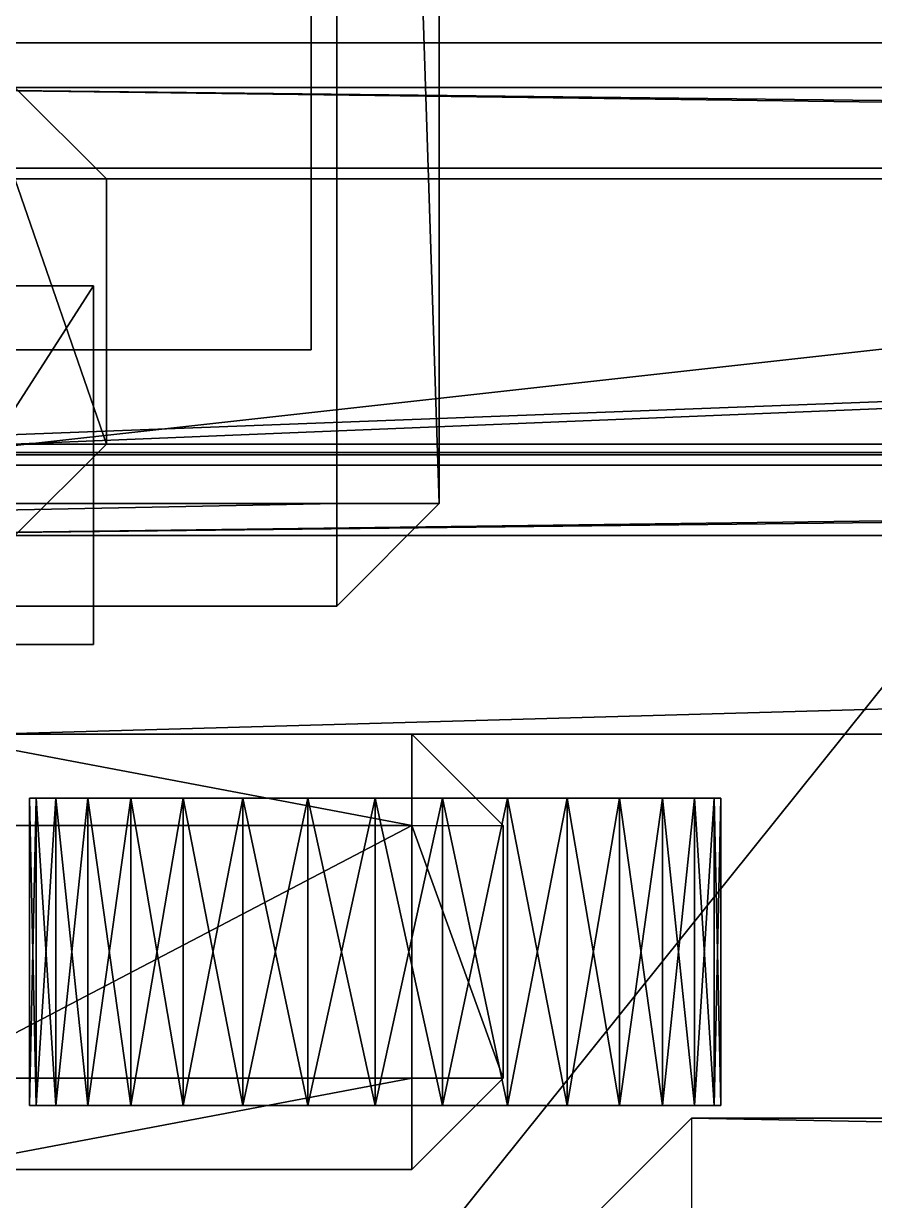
# Model space of a CAD drawing. Header units: millimetres. Extents: x -18 to 4450, y -985 to 970.
# Drawn here: x 1142.5 to 1209, y -881.4 to -789.5 of the extents above; entities that cross this region are included whole.
import ezdxf

# ---------------------------------------------------------------- set-up
doc = ezdxf.new("R2010")
doc.units = ezdxf.units.MM
for name, color, linetype in [('body__left_beltline_trim_front_door', 9, 'CONTINUOUS'), ('body__left_cowl_side_blend_surface', 40, 'CONTINUOUS'), ('body__left_door_open_reference', 40, 'CONTINUOUS'), ('body__left_door_outer_skin_tapered_surface', 40, 'CONTINUOUS'), ('body__left_door_vertical_shut_gap_front', 250, 'CONTINUOUS'), ('body__left_door_window_bottom_frame', 250, 'CONTINUOUS'), ('body__left_door_window_front_vertical_frame', 250, 'CONTINUOUS'), ('body__left_door_window_top_frame', 250, 'CONTINUOUS'), ('body__left_side_step_tread_strip_1', 9, 'CONTINUOUS'), ('hard_top__left_hardtop_front_window_rounded_corner_1', 250, 'CONTINUOUS'), ('hard_top__left_hardtop_front_window_rounded_corner_3', 250, 'CONTINUOUS'), ('hard_top__left_roof_gutter_front_end_cap', 9, 'CONTINUOUS'), ('mechanical_clearance__front_steering_lock_sweep_left', 7, 'CONTINUOUS')]:
    doc.layers.add(name, color=color, linetype=linetype)

msp = doc.modelspace()

# ---------------------------------------------------------------- linework, layer by layer
at = {"layer": 'body__left_beltline_trim_front_door'}
for points in [[(1139.999986, -823.000014, 1118.000031), (1139.999986, -823.000014, 1146.000028), (1919.999957, -823.000014, 1146.000028)], [(1139.999986, -823.000014, 1118.000031), (1919.999957, -823.000014, 1146.000028), (1919.999957, -823.000014, 1118.000031)], [(1139.999986, -845.000029, 1146.000028), (1919.999957, -845.000029, 1146.000028), (1919.999957, -823.000014, 1146.000028)], [(1139.999986, -845.000029, 1146.000028), (1919.999957, -823.000014, 1146.000028), (1139.999986, -823.000014, 1146.000028)], [(1139.999986, -845.000029, 1118.000031), (1139.999986, -823.000014, 1118.000031), (1919.999957, -823.000014, 1118.000031)], [(1139.999986, -845.000029, 1118.000031), (1919.999957, -823.000014, 1118.000031), (1919.999957, -845.000029, 1118.000031)], [(1139.999986, -845.000029, 1118.000031), (1919.999957, -845.000029, 1118.000031), (1919.999957, -845.000029, 1146.000028)], [(1139.999986, -845.000029, 1118.000031), (1919.999957, -845.000029, 1146.000028), (1139.999986, -845.000029, 1146.000028)]]:
    msp.add_3dface(points, dxfattribs=at)
at = {"layer": 'body__left_cowl_side_blend_surface'}
for points in [[(959.999979, -814.999998, 1116.000056), (959.999979, -660.000026, 1116.000056), (1164.999962, -660.000026, 1213.999987)], [(959.999979, -814.999998, 1116.000056), (1164.999962, -660.000026, 1213.999987), (1164.999962, -814.999998, 1213.999987)], [(959.999979, -814.999998, 1340.000033), (1164.999962, -814.999998, 1409.999967), (1164.999962, -660.000026, 1409.999967)], [(959.999979, -814.999998, 1340.000033), (1164.999962, -660.000026, 1409.999967), (959.999979, -660.000026, 1340.000033)], [(1164.999962, -660.000026, 1213.999987), (1164.999962, -660.000026, 1409.999967), (1164.999962, -814.999998, 1409.999967)], [(1164.999962, -660.000026, 1213.999987), (1164.999962, -814.999998, 1409.999967), (1164.999962, -814.999998, 1213.999987)], [(1164.999962, -814.999998, 1213.999987), (1164.999962, -814.999998, 1409.999967), (959.999979, -814.999998, 1340.000033)], [(1164.999962, -814.999998, 1213.999987), (959.999979, -814.999998, 1340.000033), (959.999979, -814.999998, 1116.000056)]]:
    msp.add_3dface(points, dxfattribs=at)
at = {"layer": 'body__left_door_open_reference'}
for points in [[(1179.999948, -889.699996, 774.699986), (1194.700003, -875, 774.699986), (1194.700003, -875, 1595.299959)], [(1179.999948, -889.699996, 774.699986), (1194.700003, -875, 1595.299959), (1179.999948, -889.699996, 1595.299959)], [(1179.999948, -889.699996, 774.699986), (1194.700003, -875, 774.699986), (1194.700003, -889.699996, 759.99999)], [(1179.999948, -889.699996, 1595.299959), (1194.700003, -875, 1595.299959), (1194.700003, -889.699996, 1610.000014)], [(1194.700003, -875, 774.699986), (1194.700003, -875, 1595.299959), (1965.299964, -875, 1595.299959)], [(1194.700003, -875, 774.699986), (1965.299964, -875, 1595.299959), (1965.299964, -875, 774.699986)], [(1194.700003, -875, 774.699986), (1194.700003, -889.699996, 759.99999), (1965.299964, -889.699996, 759.99999)], [(1194.700003, -875, 774.699986), (1965.299964, -889.699996, 759.99999), (1965.299964, -875, 774.699986)], [(1194.700003, -875, 1595.299959), (1194.700003, -889.699996, 1610.000014), (1965.299964, -889.699996, 1610.000014)], [(1194.700003, -875, 1595.299959), (1965.299964, -889.699996, 1610.000014), (1965.299964, -875, 1595.299959)]]:
    msp.add_3dface(points, dxfattribs=at)
at = {"layer": 'body__left_door_outer_skin_tapered_surface'}
for points in [[(1128.000021, -824.000001, 748.000026), (1128.000021, -734.000027, 748.000026), (1937.999964, -734.000027, 748.000026)], [(1128.000021, -824.000001, 748.000026), (1937.999964, -734.000027, 748.000026), (1937.999964, -824.000001, 748.000026)], [(1128.000021, -824.000001, 1269.999981), (1937.999964, -824.000001, 1307.999969), (1937.999964, -734.000027, 1307.999969)], [(1128.000021, -824.000001, 1269.999981), (1937.999964, -734.000027, 1307.999969), (1128.000021, -734.000027, 1269.999981)], [(1937.999964, -824.000001, 748.000026), (1937.999964, -824.000001, 1307.999969), (1128.000021, -824.000001, 1269.999981)], [(1937.999964, -824.000001, 748.000026), (1128.000021, -824.000001, 1269.999981), (1128.000021, -824.000001, 748.000026)]]:
    msp.add_3dface(points, dxfattribs=at)
at = {"layer": 'body__left_door_vertical_shut_gap_front'}
for points in [[(1129.999995, -810.000002, 779.999971), (1129.999995, -810.000002, 1559.999943), (1148.000002, -810.000002, 1559.999943)], [(1129.999995, -810.000002, 779.999971), (1148.000002, -810.000002, 1559.999943), (1148.000002, -810.000002, 779.999971)], [(1129.999995, -838, 1559.999943), (1148.000002, -838, 1559.999943), (1148.000002, -810.000002, 1559.999943)], [(1129.999995, -838, 1559.999943), (1148.000002, -810.000002, 1559.999943), (1129.999995, -810.000002, 1559.999943)], [(1129.999995, -838, 779.999971), (1129.999995, -810.000002, 779.999971), (1148.000002, -810.000002, 779.999971)], [(1129.999995, -838, 779.999971), (1148.000002, -810.000002, 779.999971), (1148.000002, -838, 779.999971)], [(1148.000002, -838, 779.999971), (1148.000002, -810.000002, 779.999971), (1148.000002, -810.000002, 1559.999943)], [(1148.000002, -838, 779.999971), (1148.000002, -810.000002, 1559.999943), (1148.000002, -838, 1559.999943)], [(1129.999995, -838, 779.999971), (1148.000002, -838, 779.999971), (1148.000002, -838, 1559.999943)], [(1129.999995, -838, 779.999971), (1148.000002, -838, 1559.999943), (1129.999995, -838, 1559.999943)]]:
    msp.add_3dface(points, dxfattribs=at)
at = {"layer": 'body__left_door_window_bottom_frame'}
for points in [[(1121.299982, -794.499993, 1192.299962), (1121.299982, -794.499993, 1209.699988), (1668.69998, -794.499993, 1209.699988)], [(1121.299982, -794.499993, 1192.299962), (1668.69998, -794.499993, 1209.699988), (1668.69998, -794.499993, 1192.299962)], [(1121.299982, -794.499993, 1192.299962), (1121.299982, -800.800025, 1185.99999), (1668.69998, -800.800025, 1185.99999)], [(1121.299982, -794.499993, 1192.299962), (1668.69998, -800.800025, 1185.99999), (1668.69998, -794.499993, 1192.299962)], [(1121.299982, -794.499993, 1209.699988), (1121.299982, -800.800025, 1215.999961), (1668.69998, -800.800025, 1215.999961)], [(1121.299982, -794.499993, 1209.699988), (1668.69998, -800.800025, 1215.999961), (1668.69998, -794.499993, 1209.699988)], [(1121.299982, -823.199987, 1215.999961), (1668.69998, -823.199987, 1215.999961), (1668.69998, -800.800025, 1215.999961)], [(1121.299982, -823.199987, 1215.999961), (1668.69998, -800.800025, 1215.999961), (1121.299982, -800.800025, 1215.999961)], [(1121.299982, -823.199987, 1185.99999), (1121.299982, -800.800025, 1185.99999), (1668.69998, -800.800025, 1185.99999)], [(1121.299982, -823.199987, 1185.99999), (1668.69998, -800.800025, 1185.99999), (1668.69998, -823.199987, 1185.99999)], [(1121.299982, -829.50002, 1192.299962), (1121.299982, -823.199987, 1185.99999), (1668.69998, -823.199987, 1185.99999)], [(1121.299982, -829.50002, 1192.299962), (1668.69998, -823.199987, 1185.99999), (1668.69998, -829.50002, 1192.299962)], [(1121.299982, -829.50002, 1209.699988), (1121.299982, -823.199987, 1215.999961), (1668.69998, -823.199987, 1215.999961)], [(1121.299982, -829.50002, 1209.699988), (1668.69998, -823.199987, 1215.999961), (1668.69998, -829.50002, 1209.699988)], [(1121.299982, -829.50002, 1192.299962), (1668.69998, -829.50002, 1192.299962), (1668.69998, -829.50002, 1209.699988)], [(1121.299982, -829.50002, 1192.299962), (1668.69998, -829.50002, 1209.699988), (1121.299982, -829.50002, 1209.699988)]]:
    msp.add_3dface(points, dxfattribs=at)
at = {"layer": 'body__left_door_window_front_vertical_frame'}
for points in [[(1149.000049, -801.639974, 1199.139953), (1141.860008, -794.499993, 1199.139953), (1141.860008, -794.499993, 1569.859982)], [(1149.000049, -801.639974, 1199.139953), (1141.860008, -794.499993, 1569.859982), (1149.000049, -801.639974, 1569.859982)], [(1149.000049, -801.639974, 1199.139953), (1141.860008, -794.499993, 1199.139953), (1141.860008, -801.639974, 1192.000031)], [(1149.000049, -801.639974, 1569.859982), (1141.860008, -794.499993, 1569.859982), (1141.860008, -801.639974, 1577.000022)], [(1149.000049, -822.359979, 1199.139953), (1141.860008, -822.359979, 1192.000031), (1141.860008, -801.639974, 1192.000031)], [(1149.000049, -822.359979, 1199.139953), (1141.860008, -801.639974, 1192.000031), (1149.000049, -801.639974, 1199.139953)], [(1149.000049, -822.359979, 1569.859982), (1141.860008, -822.359979, 1577.000022), (1141.860008, -801.639974, 1577.000022)], [(1149.000049, -822.359979, 1569.859982), (1141.860008, -801.639974, 1577.000022), (1149.000049, -801.639974, 1569.859982)], [(1149.000049, -822.359979, 1199.139953), (1149.000049, -801.639974, 1199.139953), (1149.000049, -801.639974, 1569.859982)], [(1149.000049, -822.359979, 1199.139953), (1149.000049, -801.639974, 1569.859982), (1149.000049, -822.359979, 1569.859982)], [(1149.000049, -822.359979, 1199.139953), (1141.860008, -829.50002, 1199.139953), (1141.860008, -829.50002, 1569.859982)], [(1149.000049, -822.359979, 1199.139953), (1141.860008, -829.50002, 1569.859982), (1149.000049, -822.359979, 1569.859982)], [(1149.000049, -822.359979, 1199.139953), (1141.860008, -829.50002, 1199.139953), (1141.860008, -822.359979, 1192.000031)], [(1149.000049, -822.359979, 1569.859982), (1141.860008, -829.50002, 1569.859982), (1141.860008, -822.359979, 1577.000022)]]:
    msp.add_3dface(points, dxfattribs=at)
at = {"layer": 'body__left_door_window_top_frame'}
for points in [[(1122.14005, -794.499993, 1553.140044), (1122.14005, -794.499993, 1572.860003), (1667.860031, -794.499993, 1572.860003)], [(1122.14005, -794.499993, 1553.140044), (1667.860031, -794.499993, 1572.860003), (1667.860031, -794.499993, 1553.140044)], [(1122.14005, -794.499993, 1553.140044), (1122.14005, -801.639974, 1546.000004), (1667.860031, -801.639974, 1546.000004)], [(1122.14005, -794.499993, 1553.140044), (1667.860031, -801.639974, 1546.000004), (1667.860031, -794.499993, 1553.140044)], [(1122.14005, -794.499993, 1572.860003), (1122.14005, -801.639974, 1580.000043), (1667.860031, -801.639974, 1580.000043)], [(1122.14005, -794.499993, 1572.860003), (1667.860031, -801.639974, 1580.000043), (1667.860031, -794.499993, 1572.860003)], [(1122.14005, -822.359979, 1580.000043), (1667.860031, -822.359979, 1580.000043), (1667.860031, -801.639974, 1580.000043)], [(1122.14005, -822.359979, 1580.000043), (1667.860031, -801.639974, 1580.000043), (1122.14005, -801.639974, 1580.000043)], [(1122.14005, -822.359979, 1546.000004), (1122.14005, -801.639974, 1546.000004), (1667.860031, -801.639974, 1546.000004)], [(1122.14005, -822.359979, 1546.000004), (1667.860031, -801.639974, 1546.000004), (1667.860031, -822.359979, 1546.000004)], [(1122.14005, -829.50002, 1553.140044), (1122.14005, -822.359979, 1546.000004), (1667.860031, -822.359979, 1546.000004)], [(1122.14005, -829.50002, 1553.140044), (1667.860031, -822.359979, 1546.000004), (1667.860031, -829.50002, 1553.140044)], [(1122.14005, -829.50002, 1572.860003), (1122.14005, -822.359979, 1580.000043), (1667.860031, -822.359979, 1580.000043)], [(1122.14005, -829.50002, 1572.860003), (1667.860031, -822.359979, 1580.000043), (1667.860031, -829.50002, 1572.860003)], [(1122.14005, -829.50002, 1553.140044), (1667.860031, -829.50002, 1553.140044), (1667.860031, -829.50002, 1572.860003)], [(1122.14005, -829.50002, 1553.140044), (1667.860031, -829.50002, 1572.860003), (1122.14005, -829.50002, 1572.860003)]]:
    msp.add_3dface(points, dxfattribs=at)
at = {"layer": 'body__left_side_step_tread_strip_1'}
for points in [[(1120.000005, -791.000009, 674.000025), (1120.000005, -791.000009, 685.99999), (1250, -791.000009, 685.99999)], [(1120.000005, -791.000009, 674.000025), (1250, -791.000009, 685.99999), (1250, -791.000009, 674.000025)], [(1120.000005, -953.000009, 685.99999), (1250, -953.000009, 685.99999), (1250, -791.000009, 685.99999)], [(1120.000005, -953.000009, 685.99999), (1250, -791.000009, 685.99999), (1120.000005, -791.000009, 685.99999)], [(1120.000005, -953.000009, 674.000025), (1120.000005, -791.000009, 674.000025), (1250, -791.000009, 674.000025)], [(1120.000005, -953.000009, 674.000025), (1250, -791.000009, 674.000025), (1250, -953.000009, 674.000025)]]:
    msp.add_3dface(points, dxfattribs=at)
at = {"layer": 'hard_top__left_hardtop_front_window_rounded_corner_1'}
for points in [[(1143.518806, -874.000013, 1365.267396), (1143.518806, -850.000024, 1365.267396), (1143.000007, -850.000024, 1360.000014)], [(1143.518806, -874.000013, 1365.267396), (1143.000007, -850.000024, 1360.000014), (1143.000007, -874.000013, 1360.000014)], [(1169.999957, -850.000024, 1360.000014), (1143.518806, -850.000024, 1365.267396), (1143.000007, -850.000024, 1360.000014)], [(1143.000007, -874.000013, 1360.000014), (1143.000007, -850.000024, 1360.000014), (1143.518806, -850.000024, 1354.732513)], [(1143.000007, -874.000013, 1360.000014), (1143.518806, -850.000024, 1354.732513), (1143.518806, -874.000013, 1354.732513)], [(1169.999957, -850.000024, 1360.000014), (1143.000007, -850.000024, 1360.000014), (1143.518806, -850.000024, 1354.732513)], [(1145.055294, -874.000013, 1370.332479), (1145.055294, -850.000024, 1370.332479), (1143.518806, -850.000024, 1365.267396)], [(1145.055294, -874.000013, 1370.332479), (1143.518806, -850.000024, 1365.267396), (1143.518806, -874.000013, 1365.267396)], [(1169.999957, -850.000024, 1360.000014), (1145.055294, -850.000024, 1370.332479), (1143.518806, -850.000024, 1365.267396)], [(1143.518806, -874.000013, 1354.732513), (1143.518806, -850.000024, 1354.732513), (1145.055294, -850.000024, 1349.667549)], [(1143.518806, -874.000013, 1354.732513), (1145.055294, -850.000024, 1349.667549), (1145.055294, -874.000013, 1349.667549)], [(1169.999957, -850.000024, 1360.000014), (1143.518806, -850.000024, 1354.732513), (1145.055294, -850.000024, 1349.667549)], [(1147.550344, -874.000013, 1375.000358), (1147.550344, -850.000024, 1375.000358), (1145.055294, -850.000024, 1370.332479)], [(1147.550344, -874.000013, 1375.000358), (1145.055294, -850.000024, 1370.332479), (1145.055294, -874.000013, 1370.332479)], [(1169.999957, -850.000024, 1360.000014), (1147.550344, -850.000024, 1375.000358), (1145.055294, -850.000024, 1370.332479)], [(1145.055294, -874.000013, 1349.667549), (1145.055294, -850.000024, 1349.667549), (1147.550344, -850.000024, 1344.999552)], [(1145.055294, -874.000013, 1349.667549), (1147.550344, -850.000024, 1344.999552), (1147.550344, -874.000013, 1344.999552)], [(1169.999957, -850.000024, 1360.000014), (1145.055294, -850.000024, 1349.667549), (1147.550344, -850.000024, 1344.999552)], [(1150.908113, -874.000013, 1379.091859), (1150.908113, -850.000024, 1379.091859), (1147.550344, -850.000024, 1375.000358)], [(1150.908113, -874.000013, 1379.091859), (1147.550344, -850.000024, 1375.000358), (1147.550344, -874.000013, 1375.000358)], [(1169.999957, -850.000024, 1360.000014), (1150.908113, -850.000024, 1379.091859), (1147.550344, -850.000024, 1375.000358)], [(1147.550344, -874.000013, 1344.999552), (1147.550344, -850.000024, 1344.999552), (1150.908113, -850.000024, 1340.90817)], [(1147.550344, -874.000013, 1344.999552), (1150.908113, -850.000024, 1340.90817), (1150.908113, -874.000013, 1340.90817)], [(1169.999957, -850.000024, 1360.000014), (1147.550344, -850.000024, 1344.999552), (1150.908113, -850.000024, 1340.90817)], [(1154.999614, -874.000013, 1382.449627), (1154.999614, -850.000024, 1382.449627), (1150.908113, -850.000024, 1379.091859)], [(1154.999614, -874.000013, 1382.449627), (1150.908113, -850.000024, 1379.091859), (1150.908113, -874.000013, 1379.091859)], [(1169.999957, -850.000024, 1360.000014), (1154.999614, -850.000024, 1382.449627), (1150.908113, -850.000024, 1379.091859)], [(1150.908113, -874.000013, 1340.90817), (1150.908113, -850.000024, 1340.90817), (1154.999614, -850.000024, 1337.550282)], [(1150.908113, -874.000013, 1340.90817), (1154.999614, -850.000024, 1337.550282), (1154.999614, -874.000013, 1337.550282)], [(1169.999957, -850.000024, 1360.000014), (1150.908113, -850.000024, 1340.90817), (1154.999614, -850.000024, 1337.550282)], [(1159.667492, -874.000013, 1384.944797), (1159.667492, -850.000024, 1384.944797), (1154.999614, -850.000024, 1382.449627)], [(1159.667492, -874.000013, 1384.944797), (1154.999614, -850.000024, 1382.449627), (1154.999614, -874.000013, 1382.449627)], [(1169.999957, -850.000024, 1360.000014), (1159.667492, -850.000024, 1384.944797), (1154.999614, -850.000024, 1382.449627)], [(1154.999614, -874.000013, 1337.550282), (1154.999614, -850.000024, 1337.550282), (1159.667492, -850.000024, 1335.055232)], [(1154.999614, -874.000013, 1337.550282), (1159.667492, -850.000024, 1335.055232), (1159.667492, -874.000013, 1335.055232)], [(1169.999957, -850.000024, 1360.000014), (1154.999614, -850.000024, 1337.550282), (1159.667492, -850.000024, 1335.055232)], [(1164.732575, -874.000013, 1386.481166), (1164.732575, -850.000024, 1386.481166), (1159.667492, -850.000024, 1384.944797)], [(1164.732575, -874.000013, 1386.481166), (1159.667492, -850.000024, 1384.944797), (1159.667492, -874.000013, 1384.944797)], [(1169.999957, -850.000024, 1360.000014), (1164.732575, -850.000024, 1386.481166), (1159.667492, -850.000024, 1384.944797)], [(1159.667492, -874.000013, 1335.055232), (1159.667492, -850.000024, 1335.055232), (1164.732575, -850.000024, 1333.518744)], [(1159.667492, -874.000013, 1335.055232), (1164.732575, -850.000024, 1333.518744), (1164.732575, -874.000013, 1333.518744)], [(1169.999957, -850.000024, 1360.000014), (1159.667492, -850.000024, 1335.055232), (1164.732575, -850.000024, 1333.518744)], [(1169.999957, -874.000013, 1386.999965), (1169.999957, -850.000024, 1386.999965), (1164.732575, -850.000024, 1386.481166)], [(1169.999957, -874.000013, 1386.999965), (1164.732575, -850.000024, 1386.481166), (1164.732575, -874.000013, 1386.481166)], [(1169.999957, -850.000024, 1360.000014), (1169.999957, -850.000024, 1386.999965), (1164.732575, -850.000024, 1386.481166)], [(1164.732575, -874.000013, 1333.518744), (1164.732575, -850.000024, 1333.518744), (1169.999957, -850.000024, 1332.999945)], [(1164.732575, -874.000013, 1333.518744), (1169.999957, -850.000024, 1332.999945), (1169.999957, -874.000013, 1332.999945)], [(1169.999957, -850.000024, 1360.000014), (1164.732575, -850.000024, 1333.518744), (1169.999957, -850.000024, 1332.999945)], [(1169.999957, -850.000024, 1360.000014), (1197.000027, -850.000024, 1360.000014), (1196.481228, -850.000024, 1365.267396)], [(1169.999957, -850.000024, 1360.000014), (1196.481228, -850.000024, 1365.267396), (1194.944739, -850.000024, 1370.332479)], [(1169.999957, -850.000024, 1360.000014), (1194.944739, -850.000024, 1370.332479), (1192.449689, -850.000024, 1375.000358)], [(1169.999957, -850.000024, 1360.000014), (1192.449689, -850.000024, 1375.000358), (1189.091921, -850.000024, 1379.091859)], [(1169.999957, -850.000024, 1360.000014), (1189.091921, -850.000024, 1379.091859), (1185.00042, -850.000024, 1382.449627)], [(1169.999957, -850.000024, 1360.000014), (1185.00042, -850.000024, 1382.449627), (1180.332422, -850.000024, 1384.944797)], [(1169.999957, -850.000024, 1360.000014), (1180.332422, -850.000024, 1384.944797), (1175.267458, -850.000024, 1386.481166)], [(1175.267458, -874.000013, 1386.481166), (1175.267458, -850.000024, 1386.481166), (1169.999957, -850.000024, 1386.999965)], [(1175.267458, -874.000013, 1386.481166), (1169.999957, -850.000024, 1386.999965), (1169.999957, -874.000013, 1386.999965)], [(1169.999957, -850.000024, 1360.000014), (1175.267458, -850.000024, 1386.481166), (1169.999957, -850.000024, 1386.999965)], [(1169.999957, -874.000013, 1332.999945), (1169.999957, -850.000024, 1332.999945), (1175.267458, -850.000024, 1333.518744)], [(1169.999957, -874.000013, 1332.999945), (1175.267458, -850.000024, 1333.518744), (1175.267458, -874.000013, 1333.518744)], [(1169.999957, -850.000024, 1360.000014), (1169.999957, -850.000024, 1332.999945), (1175.267458, -850.000024, 1333.518744)], [(1169.999957, -850.000024, 1360.000014), (1175.267458, -850.000024, 1333.518744), (1180.332422, -850.000024, 1335.055232)], [(1169.999957, -850.000024, 1360.000014), (1180.332422, -850.000024, 1335.055232), (1185.00042, -850.000024, 1337.550282)], [(1169.999957, -850.000024, 1360.000014), (1185.00042, -850.000024, 1337.550282), (1189.091921, -850.000024, 1340.90817)], [(1169.999957, -850.000024, 1360.000014), (1189.091921, -850.000024, 1340.90817), (1192.449689, -850.000024, 1344.999552)], [(1169.999957, -850.000024, 1360.000014), (1192.449689, -850.000024, 1344.999552), (1194.944739, -850.000024, 1349.667549)], [(1169.999957, -850.000024, 1360.000014), (1194.944739, -850.000024, 1349.667549), (1196.481228, -850.000024, 1354.732513)], [(1169.999957, -850.000024, 1360.000014), (1196.481228, -850.000024, 1354.732513), (1197.000027, -850.000024, 1360.000014)], [(1180.332422, -874.000013, 1384.944797), (1180.332422, -850.000024, 1384.944797), (1175.267458, -850.000024, 1386.481166)], [(1180.332422, -874.000013, 1384.944797), (1175.267458, -850.000024, 1386.481166), (1175.267458, -874.000013, 1386.481166)], [(1175.267458, -874.000013, 1333.518744), (1175.267458, -850.000024, 1333.518744), (1180.332422, -850.000024, 1335.055232)], [(1175.267458, -874.000013, 1333.518744), (1180.332422, -850.000024, 1335.055232), (1180.332422, -874.000013, 1335.055232)], [(1185.00042, -874.000013, 1382.449627), (1185.00042, -850.000024, 1382.449627), (1180.332422, -850.000024, 1384.944797)], [(1185.00042, -874.000013, 1382.449627), (1180.332422, -850.000024, 1384.944797), (1180.332422, -874.000013, 1384.944797)], [(1180.332422, -874.000013, 1335.055232), (1180.332422, -850.000024, 1335.055232), (1185.00042, -850.000024, 1337.550282)], [(1180.332422, -874.000013, 1335.055232), (1185.00042, -850.000024, 1337.550282), (1185.00042, -874.000013, 1337.550282)], [(1189.091921, -874.000013, 1379.091859), (1189.091921, -850.000024, 1379.091859), (1185.00042, -850.000024, 1382.449627)], [(1189.091921, -874.000013, 1379.091859), (1185.00042, -850.000024, 1382.449627), (1185.00042, -874.000013, 1382.449627)], [(1185.00042, -874.000013, 1337.550282), (1185.00042, -850.000024, 1337.550282), (1189.091921, -850.000024, 1340.90817)], [(1185.00042, -874.000013, 1337.550282), (1189.091921, -850.000024, 1340.90817), (1189.091921, -874.000013, 1340.90817)], [(1192.449689, -874.000013, 1375.000358), (1192.449689, -850.000024, 1375.000358), (1189.091921, -850.000024, 1379.091859)], [(1192.449689, -874.000013, 1375.000358), (1189.091921, -850.000024, 1379.091859), (1189.091921, -874.000013, 1379.091859)], [(1189.091921, -874.000013, 1340.90817), (1189.091921, -850.000024, 1340.90817), (1192.449689, -850.000024, 1344.999552)], [(1189.091921, -874.000013, 1340.90817), (1192.449689, -850.000024, 1344.999552), (1192.449689, -874.000013, 1344.999552)], [(1194.944739, -874.000013, 1370.332479), (1194.944739, -850.000024, 1370.332479), (1192.449689, -850.000024, 1375.000358)], [(1194.944739, -874.000013, 1370.332479), (1192.449689, -850.000024, 1375.000358), (1192.449689, -874.000013, 1375.000358)], [(1192.449689, -874.000013, 1344.999552), (1192.449689, -850.000024, 1344.999552), (1194.944739, -850.000024, 1349.667549)], [(1192.449689, -874.000013, 1344.999552), (1194.944739, -850.000024, 1349.667549), (1194.944739, -874.000013, 1349.667549)], [(1196.481228, -874.000013, 1365.267396), (1196.481228, -850.000024, 1365.267396), (1194.944739, -850.000024, 1370.332479)], [(1196.481228, -874.000013, 1365.267396), (1194.944739, -850.000024, 1370.332479), (1194.944739, -874.000013, 1370.332479)], [(1194.944739, -874.000013, 1349.667549), (1194.944739, -850.000024, 1349.667549), (1196.481228, -850.000024, 1354.732513)], [(1194.944739, -874.000013, 1349.667549), (1196.481228, -850.000024, 1354.732513), (1196.481228, -874.000013, 1354.732513)], [(1197.000027, -874.000013, 1360.000014), (1197.000027, -850.000024, 1360.000014), (1196.481228, -850.000024, 1365.267396)], [(1197.000027, -874.000013, 1360.000014), (1196.481228, -850.000024, 1365.267396), (1196.481228, -874.000013, 1365.267396)], [(1196.481228, -874.000013, 1354.732513), (1196.481228, -850.000024, 1354.732513), (1197.000027, -850.000024, 1360.000014)], [(1196.481228, -874.000013, 1354.732513), (1197.000027, -850.000024, 1360.000014), (1197.000027, -874.000013, 1360.000014)], [(1169.999957, -874.000013, 1360.000014), (1143.000007, -874.000013, 1360.000014), (1143.518806, -874.000013, 1365.267396)], [(1169.999957, -874.000013, 1360.000014), (1143.518806, -874.000013, 1354.732513), (1143.000007, -874.000013, 1360.000014)], [(1169.999957, -874.000013, 1360.000014), (1143.518806, -874.000013, 1365.267396), (1145.055294, -874.000013, 1370.332479)], [(1169.999957, -874.000013, 1360.000014), (1145.055294, -874.000013, 1349.667549), (1143.518806, -874.000013, 1354.732513)], [(1169.999957, -874.000013, 1360.000014), (1145.055294, -874.000013, 1370.332479), (1147.550344, -874.000013, 1375.000358)], [(1169.999957, -874.000013, 1360.000014), (1147.550344, -874.000013, 1344.999552), (1145.055294, -874.000013, 1349.667549)], [(1169.999957, -874.000013, 1360.000014), (1147.550344, -874.000013, 1375.000358), (1150.908113, -874.000013, 1379.091859)], [(1169.999957, -874.000013, 1360.000014), (1150.908113, -874.000013, 1340.90817), (1147.550344, -874.000013, 1344.999552)], [(1169.999957, -874.000013, 1360.000014), (1150.908113, -874.000013, 1379.091859), (1154.999614, -874.000013, 1382.449627)], [(1169.999957, -874.000013, 1360.000014), (1154.999614, -874.000013, 1337.550282), (1150.908113, -874.000013, 1340.90817)], [(1169.999957, -874.000013, 1360.000014), (1154.999614, -874.000013, 1382.449627), (1159.667492, -874.000013, 1384.944797)], [(1169.999957, -874.000013, 1360.000014), (1159.667492, -874.000013, 1335.055232), (1154.999614, -874.000013, 1337.550282)], [(1169.999957, -874.000013, 1360.000014), (1159.667492, -874.000013, 1384.944797), (1164.732575, -874.000013, 1386.481166)], [(1169.999957, -874.000013, 1360.000014), (1164.732575, -874.000013, 1333.518744), (1159.667492, -874.000013, 1335.055232)], [(1169.999957, -874.000013, 1360.000014), (1164.732575, -874.000013, 1386.481166), (1169.999957, -874.000013, 1386.999965)], [(1169.999957, -874.000013, 1360.000014), (1169.999957, -874.000013, 1332.999945), (1164.732575, -874.000013, 1333.518744)], [(1169.999957, -874.000013, 1360.000014), (1196.481228, -874.000013, 1365.267396), (1197.000027, -874.000013, 1360.000014)], [(1169.999957, -874.000013, 1360.000014), (1194.944739, -874.000013, 1370.332479), (1196.481228, -874.000013, 1365.267396)], [(1169.999957, -874.000013, 1360.000014), (1192.449689, -874.000013, 1375.000358), (1194.944739, -874.000013, 1370.332479)], [(1169.999957, -874.000013, 1360.000014), (1189.091921, -874.000013, 1379.091859), (1192.449689, -874.000013, 1375.000358)], [(1169.999957, -874.000013, 1360.000014), (1185.00042, -874.000013, 1382.449627), (1189.091921, -874.000013, 1379.091859)], [(1169.999957, -874.000013, 1360.000014), (1180.332422, -874.000013, 1384.944797), (1185.00042, -874.000013, 1382.449627)], [(1169.999957, -874.000013, 1360.000014), (1175.267458, -874.000013, 1386.481166), (1180.332422, -874.000013, 1384.944797)], [(1169.999957, -874.000013, 1360.000014), (1169.999957, -874.000013, 1386.999965), (1175.267458, -874.000013, 1386.481166)], [(1169.999957, -874.000013, 1360.000014), (1175.267458, -874.000013, 1333.518744), (1169.999957, -874.000013, 1332.999945)], [(1169.999957, -874.000013, 1360.000014), (1180.332422, -874.000013, 1335.055232), (1175.267458, -874.000013, 1333.518744)], [(1169.999957, -874.000013, 1360.000014), (1185.00042, -874.000013, 1337.550282), (1180.332422, -874.000013, 1335.055232)], [(1169.999957, -874.000013, 1360.000014), (1189.091921, -874.000013, 1340.90817), (1185.00042, -874.000013, 1337.550282)], [(1169.999957, -874.000013, 1360.000014), (1192.449689, -874.000013, 1344.999552), (1189.091921, -874.000013, 1340.90817)], [(1169.999957, -874.000013, 1360.000014), (1194.944739, -874.000013, 1349.667549), (1192.449689, -874.000013, 1344.999552)], [(1169.999957, -874.000013, 1360.000014), (1196.481228, -874.000013, 1354.732513), (1194.944739, -874.000013, 1349.667549)], [(1169.999957, -874.000013, 1360.000014), (1197.000027, -874.000013, 1360.000014), (1196.481228, -874.000013, 1354.732513)]]:
    msp.add_3dface(points, dxfattribs=at)
at = {"layer": 'hard_top__left_hardtop_front_window_rounded_corner_3'}
for points in [[(1143.518806, -874.000013, 1685.267448), (1143.518806, -850.000024, 1685.267448), (1143.000007, -850.000024, 1679.999948)], [(1143.518806, -874.000013, 1685.267448), (1143.000007, -850.000024, 1679.999948), (1143.000007, -874.000013, 1679.999948)], [(1169.999957, -850.000024, 1679.999948), (1143.518806, -850.000024, 1685.267448), (1143.000007, -850.000024, 1679.999948)], [(1143.000007, -874.000013, 1679.999948), (1143.000007, -850.000024, 1679.999948), (1143.518806, -850.000024, 1674.732566)], [(1143.000007, -874.000013, 1679.999948), (1143.518806, -850.000024, 1674.732566), (1143.518806, -874.000013, 1674.732566)], [(1169.999957, -850.000024, 1679.999948), (1143.000007, -850.000024, 1679.999948), (1143.518806, -850.000024, 1674.732566)], [(1145.055294, -874.000013, 1690.332413), (1145.055294, -850.000024, 1690.332413), (1143.518806, -850.000024, 1685.267448)], [(1145.055294, -874.000013, 1690.332413), (1143.518806, -850.000024, 1685.267448), (1143.518806, -874.000013, 1685.267448)], [(1169.999957, -850.000024, 1679.999948), (1145.055294, -850.000024, 1690.332413), (1143.518806, -850.000024, 1685.267448)], [(1143.518806, -874.000013, 1674.732566), (1143.518806, -850.000024, 1674.732566), (1145.055294, -850.000024, 1669.667602)], [(1143.518806, -874.000013, 1674.732566), (1145.055294, -850.000024, 1669.667602), (1145.055294, -874.000013, 1669.667602)], [(1169.999957, -850.000024, 1679.999948), (1143.518806, -850.000024, 1674.732566), (1145.055294, -850.000024, 1669.667602)], [(1147.550344, -874.000013, 1695.00041), (1147.550344, -850.000024, 1695.00041), (1145.055294, -850.000024, 1690.332413)], [(1147.550344, -874.000013, 1695.00041), (1145.055294, -850.000024, 1690.332413), (1145.055294, -874.000013, 1690.332413)], [(1169.999957, -850.000024, 1679.999948), (1147.550344, -850.000024, 1695.00041), (1145.055294, -850.000024, 1690.332413)], [(1145.055294, -874.000013, 1669.667602), (1145.055294, -850.000024, 1669.667602), (1147.550344, -850.000024, 1664.999604)], [(1145.055294, -874.000013, 1669.667602), (1147.550344, -850.000024, 1664.999604), (1147.550344, -874.000013, 1664.999604)], [(1169.999957, -850.000024, 1679.999948), (1145.055294, -850.000024, 1669.667602), (1147.550344, -850.000024, 1664.999604)], [(1150.908113, -874.000013, 1699.091911), (1150.908113, -850.000024, 1699.091911), (1147.550344, -850.000024, 1695.00041)], [(1150.908113, -874.000013, 1699.091911), (1147.550344, -850.000024, 1695.00041), (1147.550344, -874.000013, 1695.00041)], [(1169.999957, -850.000024, 1679.999948), (1150.908113, -850.000024, 1699.091911), (1147.550344, -850.000024, 1695.00041)], [(1147.550344, -874.000013, 1664.999604), (1147.550344, -850.000024, 1664.999604), (1150.908113, -850.000024, 1660.908103)], [(1147.550344, -874.000013, 1664.999604), (1150.908113, -850.000024, 1660.908103), (1150.908113, -874.000013, 1660.908103)], [(1169.999957, -850.000024, 1679.999948), (1147.550344, -850.000024, 1664.999604), (1150.908113, -850.000024, 1660.908103)], [(1154.999614, -874.000013, 1702.449679), (1154.999614, -850.000024, 1702.449679), (1150.908113, -850.000024, 1699.091911)], [(1154.999614, -874.000013, 1702.449679), (1150.908113, -850.000024, 1699.091911), (1150.908113, -874.000013, 1699.091911)], [(1169.999957, -850.000024, 1679.999948), (1154.999614, -850.000024, 1702.449679), (1150.908113, -850.000024, 1699.091911)], [(1150.908113, -874.000013, 1660.908103), (1150.908113, -850.000024, 1660.908103), (1154.999614, -850.000024, 1657.550335)], [(1150.908113, -874.000013, 1660.908103), (1154.999614, -850.000024, 1657.550335), (1154.999614, -874.000013, 1657.550335)], [(1169.999957, -850.000024, 1679.999948), (1150.908113, -850.000024, 1660.908103), (1154.999614, -850.000024, 1657.550335)], [(1159.667492, -874.000013, 1704.94473), (1159.667492, -850.000024, 1704.94473), (1154.999614, -850.000024, 1702.449679)], [(1159.667492, -874.000013, 1704.94473), (1154.999614, -850.000024, 1702.449679), (1154.999614, -874.000013, 1702.449679)], [(1169.999957, -850.000024, 1679.999948), (1159.667492, -850.000024, 1704.94473), (1154.999614, -850.000024, 1702.449679)], [(1154.999614, -874.000013, 1657.550335), (1154.999614, -850.000024, 1657.550335), (1159.667492, -850.000024, 1655.055285)], [(1154.999614, -874.000013, 1657.550335), (1159.667492, -850.000024, 1655.055285), (1159.667492, -874.000013, 1655.055285)], [(1169.999957, -850.000024, 1679.999948), (1154.999614, -850.000024, 1657.550335), (1159.667492, -850.000024, 1655.055285)], [(1164.732575, -874.000013, 1706.481218), (1164.732575, -850.000024, 1706.481218), (1159.667492, -850.000024, 1704.94473)], [(1164.732575, -874.000013, 1706.481218), (1159.667492, -850.000024, 1704.94473), (1159.667492, -874.000013, 1704.94473)], [(1169.999957, -850.000024, 1679.999948), (1164.732575, -850.000024, 1706.481218), (1159.667492, -850.000024, 1704.94473)], [(1159.667492, -874.000013, 1655.055285), (1159.667492, -850.000024, 1655.055285), (1164.732575, -850.000024, 1653.518796)], [(1159.667492, -874.000013, 1655.055285), (1164.732575, -850.000024, 1653.518796), (1164.732575, -874.000013, 1653.518796)], [(1169.999957, -850.000024, 1679.999948), (1159.667492, -850.000024, 1655.055285), (1164.732575, -850.000024, 1653.518796)], [(1169.999957, -874.000013, 1707.000017), (1169.999957, -850.000024, 1707.000017), (1164.732575, -850.000024, 1706.481218)], [(1169.999957, -874.000013, 1707.000017), (1164.732575, -850.000024, 1706.481218), (1164.732575, -874.000013, 1706.481218)], [(1169.999957, -850.000024, 1679.999948), (1169.999957, -850.000024, 1707.000017), (1164.732575, -850.000024, 1706.481218)], [(1164.732575, -874.000013, 1653.518796), (1164.732575, -850.000024, 1653.518796), (1169.999957, -850.000024, 1652.999997)], [(1164.732575, -874.000013, 1653.518796), (1169.999957, -850.000024, 1652.999997), (1169.999957, -874.000013, 1652.999997)], [(1169.999957, -850.000024, 1679.999948), (1164.732575, -850.000024, 1653.518796), (1169.999957, -850.000024, 1652.999997)], [(1169.999957, -850.000024, 1679.999948), (1197.000027, -850.000024, 1679.999948), (1196.481228, -850.000024, 1685.267448)], [(1169.999957, -850.000024, 1679.999948), (1196.481228, -850.000024, 1685.267448), (1194.944739, -850.000024, 1690.332413)], [(1169.999957, -850.000024, 1679.999948), (1194.944739, -850.000024, 1690.332413), (1192.449689, -850.000024, 1695.00041)], [(1169.999957, -850.000024, 1679.999948), (1192.449689, -850.000024, 1695.00041), (1189.091921, -850.000024, 1699.091911)], [(1169.999957, -850.000024, 1679.999948), (1189.091921, -850.000024, 1699.091911), (1185.00042, -850.000024, 1702.449679)], [(1169.999957, -850.000024, 1679.999948), (1185.00042, -850.000024, 1702.449679), (1180.332422, -850.000024, 1704.94473)], [(1169.999957, -850.000024, 1679.999948), (1180.332422, -850.000024, 1704.94473), (1175.267458, -850.000024, 1706.481218)], [(1175.267458, -874.000013, 1706.481218), (1175.267458, -850.000024, 1706.481218), (1169.999957, -850.000024, 1707.000017)], [(1175.267458, -874.000013, 1706.481218), (1169.999957, -850.000024, 1707.000017), (1169.999957, -874.000013, 1707.000017)], [(1169.999957, -850.000024, 1679.999948), (1175.267458, -850.000024, 1706.481218), (1169.999957, -850.000024, 1707.000017)], [(1169.999957, -874.000013, 1652.999997), (1169.999957, -850.000024, 1652.999997), (1175.267458, -850.000024, 1653.518796)], [(1169.999957, -874.000013, 1652.999997), (1175.267458, -850.000024, 1653.518796), (1175.267458, -874.000013, 1653.518796)], [(1169.999957, -850.000024, 1679.999948), (1169.999957, -850.000024, 1652.999997), (1175.267458, -850.000024, 1653.518796)], [(1169.999957, -850.000024, 1679.999948), (1175.267458, -850.000024, 1653.518796), (1180.332422, -850.000024, 1655.055285)], [(1169.999957, -850.000024, 1679.999948), (1180.332422, -850.000024, 1655.055285), (1185.00042, -850.000024, 1657.550335)], [(1169.999957, -850.000024, 1679.999948), (1185.00042, -850.000024, 1657.550335), (1189.091921, -850.000024, 1660.908103)], [(1169.999957, -850.000024, 1679.999948), (1189.091921, -850.000024, 1660.908103), (1192.449689, -850.000024, 1664.999604)], [(1169.999957, -850.000024, 1679.999948), (1192.449689, -850.000024, 1664.999604), (1194.944739, -850.000024, 1669.667602)], [(1169.999957, -850.000024, 1679.999948), (1194.944739, -850.000024, 1669.667602), (1196.481228, -850.000024, 1674.732566)], [(1169.999957, -850.000024, 1679.999948), (1196.481228, -850.000024, 1674.732566), (1197.000027, -850.000024, 1679.999948)], [(1180.332422, -874.000013, 1704.94473), (1180.332422, -850.000024, 1704.94473), (1175.267458, -850.000024, 1706.481218)], [(1180.332422, -874.000013, 1704.94473), (1175.267458, -850.000024, 1706.481218), (1175.267458, -874.000013, 1706.481218)], [(1175.267458, -874.000013, 1653.518796), (1175.267458, -850.000024, 1653.518796), (1180.332422, -850.000024, 1655.055285)], [(1175.267458, -874.000013, 1653.518796), (1180.332422, -850.000024, 1655.055285), (1180.332422, -874.000013, 1655.055285)], [(1185.00042, -874.000013, 1702.449679), (1185.00042, -850.000024, 1702.449679), (1180.332422, -850.000024, 1704.94473)], [(1185.00042, -874.000013, 1702.449679), (1180.332422, -850.000024, 1704.94473), (1180.332422, -874.000013, 1704.94473)], [(1180.332422, -874.000013, 1655.055285), (1180.332422, -850.000024, 1655.055285), (1185.00042, -850.000024, 1657.550335)], [(1180.332422, -874.000013, 1655.055285), (1185.00042, -850.000024, 1657.550335), (1185.00042, -874.000013, 1657.550335)], [(1189.091921, -874.000013, 1699.091911), (1189.091921, -850.000024, 1699.091911), (1185.00042, -850.000024, 1702.449679)], [(1189.091921, -874.000013, 1699.091911), (1185.00042, -850.000024, 1702.449679), (1185.00042, -874.000013, 1702.449679)], [(1185.00042, -874.000013, 1657.550335), (1185.00042, -850.000024, 1657.550335), (1189.091921, -850.000024, 1660.908103)], [(1185.00042, -874.000013, 1657.550335), (1189.091921, -850.000024, 1660.908103), (1189.091921, -874.000013, 1660.908103)], [(1192.449689, -874.000013, 1695.00041), (1192.449689, -850.000024, 1695.00041), (1189.091921, -850.000024, 1699.091911)], [(1192.449689, -874.000013, 1695.00041), (1189.091921, -850.000024, 1699.091911), (1189.091921, -874.000013, 1699.091911)], [(1189.091921, -874.000013, 1660.908103), (1189.091921, -850.000024, 1660.908103), (1192.449689, -850.000024, 1664.999604)], [(1189.091921, -874.000013, 1660.908103), (1192.449689, -850.000024, 1664.999604), (1192.449689, -874.000013, 1664.999604)], [(1194.944739, -874.000013, 1690.332413), (1194.944739, -850.000024, 1690.332413), (1192.449689, -850.000024, 1695.00041)], [(1194.944739, -874.000013, 1690.332413), (1192.449689, -850.000024, 1695.00041), (1192.449689, -874.000013, 1695.00041)], [(1192.449689, -874.000013, 1664.999604), (1192.449689, -850.000024, 1664.999604), (1194.944739, -850.000024, 1669.667602)], [(1192.449689, -874.000013, 1664.999604), (1194.944739, -850.000024, 1669.667602), (1194.944739, -874.000013, 1669.667602)], [(1196.481228, -874.000013, 1685.267448), (1196.481228, -850.000024, 1685.267448), (1194.944739, -850.000024, 1690.332413)], [(1196.481228, -874.000013, 1685.267448), (1194.944739, -850.000024, 1690.332413), (1194.944739, -874.000013, 1690.332413)], [(1194.944739, -874.000013, 1669.667602), (1194.944739, -850.000024, 1669.667602), (1196.481228, -850.000024, 1674.732566)], [(1194.944739, -874.000013, 1669.667602), (1196.481228, -850.000024, 1674.732566), (1196.481228, -874.000013, 1674.732566)], [(1197.000027, -874.000013, 1679.999948), (1197.000027, -850.000024, 1679.999948), (1196.481228, -850.000024, 1685.267448)], [(1197.000027, -874.000013, 1679.999948), (1196.481228, -850.000024, 1685.267448), (1196.481228, -874.000013, 1685.267448)], [(1196.481228, -874.000013, 1674.732566), (1196.481228, -850.000024, 1674.732566), (1197.000027, -850.000024, 1679.999948)], [(1196.481228, -874.000013, 1674.732566), (1197.000027, -850.000024, 1679.999948), (1197.000027, -874.000013, 1679.999948)], [(1169.999957, -874.000013, 1679.999948), (1143.000007, -874.000013, 1679.999948), (1143.518806, -874.000013, 1685.267448)], [(1169.999957, -874.000013, 1679.999948), (1143.518806, -874.000013, 1674.732566), (1143.000007, -874.000013, 1679.999948)], [(1169.999957, -874.000013, 1679.999948), (1143.518806, -874.000013, 1685.267448), (1145.055294, -874.000013, 1690.332413)], [(1169.999957, -874.000013, 1679.999948), (1145.055294, -874.000013, 1669.667602), (1143.518806, -874.000013, 1674.732566)], [(1169.999957, -874.000013, 1679.999948), (1145.055294, -874.000013, 1690.332413), (1147.550344, -874.000013, 1695.00041)], [(1169.999957, -874.000013, 1679.999948), (1147.550344, -874.000013, 1664.999604), (1145.055294, -874.000013, 1669.667602)], [(1169.999957, -874.000013, 1679.999948), (1147.550344, -874.000013, 1695.00041), (1150.908113, -874.000013, 1699.091911)], [(1169.999957, -874.000013, 1679.999948), (1150.908113, -874.000013, 1660.908103), (1147.550344, -874.000013, 1664.999604)], [(1169.999957, -874.000013, 1679.999948), (1150.908113, -874.000013, 1699.091911), (1154.999614, -874.000013, 1702.449679)], [(1169.999957, -874.000013, 1679.999948), (1154.999614, -874.000013, 1657.550335), (1150.908113, -874.000013, 1660.908103)], [(1169.999957, -874.000013, 1679.999948), (1154.999614, -874.000013, 1702.449679), (1159.667492, -874.000013, 1704.94473)], [(1169.999957, -874.000013, 1679.999948), (1159.667492, -874.000013, 1655.055285), (1154.999614, -874.000013, 1657.550335)], [(1169.999957, -874.000013, 1679.999948), (1159.667492, -874.000013, 1704.94473), (1164.732575, -874.000013, 1706.481218)], [(1169.999957, -874.000013, 1679.999948), (1164.732575, -874.000013, 1653.518796), (1159.667492, -874.000013, 1655.055285)], [(1169.999957, -874.000013, 1679.999948), (1164.732575, -874.000013, 1706.481218), (1169.999957, -874.000013, 1707.000017)], [(1169.999957, -874.000013, 1679.999948), (1169.999957, -874.000013, 1652.999997), (1164.732575, -874.000013, 1653.518796)], [(1169.999957, -874.000013, 1679.999948), (1196.481228, -874.000013, 1685.267448), (1197.000027, -874.000013, 1679.999948)], [(1169.999957, -874.000013, 1679.999948), (1194.944739, -874.000013, 1690.332413), (1196.481228, -874.000013, 1685.267448)], [(1169.999957, -874.000013, 1679.999948), (1192.449689, -874.000013, 1695.00041), (1194.944739, -874.000013, 1690.332413)], [(1169.999957, -874.000013, 1679.999948), (1189.091921, -874.000013, 1699.091911), (1192.449689, -874.000013, 1695.00041)], [(1169.999957, -874.000013, 1679.999948), (1185.00042, -874.000013, 1702.449679), (1189.091921, -874.000013, 1699.091911)], [(1169.999957, -874.000013, 1679.999948), (1180.332422, -874.000013, 1704.94473), (1185.00042, -874.000013, 1702.449679)], [(1169.999957, -874.000013, 1679.999948), (1175.267458, -874.000013, 1706.481218), (1180.332422, -874.000013, 1704.94473)], [(1169.999957, -874.000013, 1679.999948), (1169.999957, -874.000013, 1707.000017), (1175.267458, -874.000013, 1706.481218)], [(1169.999957, -874.000013, 1679.999948), (1175.267458, -874.000013, 1653.518796), (1169.999957, -874.000013, 1652.999997)], [(1169.999957, -874.000013, 1679.999948), (1180.332422, -874.000013, 1655.055285), (1175.267458, -874.000013, 1653.518796)], [(1169.999957, -874.000013, 1679.999948), (1185.00042, -874.000013, 1657.550335), (1180.332422, -874.000013, 1655.055285)], [(1169.999957, -874.000013, 1679.999948), (1189.091921, -874.000013, 1660.908103), (1185.00042, -874.000013, 1657.550335)], [(1169.999957, -874.000013, 1679.999948), (1192.449689, -874.000013, 1664.999604), (1189.091921, -874.000013, 1660.908103)], [(1169.999957, -874.000013, 1679.999948), (1194.944739, -874.000013, 1669.667602), (1192.449689, -874.000013, 1664.999604)], [(1169.999957, -874.000013, 1679.999948), (1196.481228, -874.000013, 1674.732566), (1194.944739, -874.000013, 1669.667602)], [(1169.999957, -874.000013, 1679.999948), (1197.000027, -874.000013, 1679.999948), (1196.481228, -874.000013, 1674.732566)]]:
    msp.add_3dface(points, dxfattribs=at)
at = {"layer": 'hard_top__left_roof_gutter_front_end_cap'}
for points in [[(1135.139942, -845.000029, 1819.139957), (1135.139942, -845.000029, 1846.860051), (1172.860026, -845.000029, 1846.860051)], [(1135.139942, -845.000029, 1819.139957), (1172.860026, -845.000029, 1846.860051), (1172.860026, -845.000029, 1819.139957)], [(1135.139942, -845.000029, 1819.139957), (1135.139942, -852.140009, 1812.000036), (1172.860026, -852.140009, 1812.000036)], [(1135.139942, -845.000029, 1819.139957), (1172.860026, -852.140009, 1812.000036), (1172.860026, -845.000029, 1819.139957)], [(1135.139942, -845.000029, 1846.860051), (1135.139942, -852.140009, 1853.999972), (1172.860026, -852.140009, 1853.999972)], [(1135.139942, -845.000029, 1846.860051), (1172.860026, -852.140009, 1853.999972), (1172.860026, -845.000029, 1846.860051)], [(1179.999948, -852.140009, 1819.139957), (1172.860026, -845.000029, 1819.139957), (1172.860026, -845.000029, 1846.860051)], [(1179.999948, -852.140009, 1819.139957), (1172.860026, -845.000029, 1846.860051), (1179.999948, -852.140009, 1846.860051)], [(1179.999948, -852.140009, 1819.139957), (1172.860026, -845.000029, 1819.139957), (1172.860026, -852.140009, 1812.000036)], [(1179.999948, -852.140009, 1846.860051), (1172.860026, -845.000029, 1846.860051), (1172.860026, -852.140009, 1853.999972)], [(1135.139942, -871.860027, 1853.999972), (1172.860026, -871.860027, 1853.999972), (1172.860026, -852.140009, 1853.999972)], [(1135.139942, -871.860027, 1853.999972), (1172.860026, -852.140009, 1853.999972), (1135.139942, -852.140009, 1853.999972)], [(1135.139942, -871.860027, 1812.000036), (1135.139942, -852.140009, 1812.000036), (1172.860026, -852.140009, 1812.000036)], [(1135.139942, -871.860027, 1812.000036), (1172.860026, -852.140009, 1812.000036), (1172.860026, -871.860027, 1812.000036)], [(1179.999948, -871.860027, 1819.139957), (1172.860026, -871.860027, 1812.000036), (1172.860026, -852.140009, 1812.000036)], [(1179.999948, -871.860027, 1819.139957), (1172.860026, -852.140009, 1812.000036), (1179.999948, -852.140009, 1819.139957)], [(1179.999948, -871.860027, 1846.860051), (1172.860026, -871.860027, 1853.999972), (1172.860026, -852.140009, 1853.999972)], [(1179.999948, -871.860027, 1846.860051), (1172.860026, -852.140009, 1853.999972), (1179.999948, -852.140009, 1846.860051)], [(1179.999948, -871.860027, 1819.139957), (1179.999948, -852.140009, 1819.139957), (1179.999948, -852.140009, 1846.860051)], [(1179.999948, -871.860027, 1819.139957), (1179.999948, -852.140009, 1846.860051), (1179.999948, -871.860027, 1846.860051)], [(1135.139942, -879.000008, 1819.139957), (1135.139942, -871.860027, 1812.000036), (1172.860026, -871.860027, 1812.000036)], [(1135.139942, -879.000008, 1819.139957), (1172.860026, -871.860027, 1812.000036), (1172.860026, -879.000008, 1819.139957)], [(1135.139942, -879.000008, 1846.860051), (1135.139942, -871.860027, 1853.999972), (1172.860026, -871.860027, 1853.999972)], [(1135.139942, -879.000008, 1846.860051), (1172.860026, -871.860027, 1853.999972), (1172.860026, -879.000008, 1846.860051)], [(1179.999948, -871.860027, 1819.139957), (1172.860026, -879.000008, 1819.139957), (1172.860026, -879.000008, 1846.860051)], [(1179.999948, -871.860027, 1819.139957), (1172.860026, -879.000008, 1846.860051), (1179.999948, -871.860027, 1846.860051)], [(1179.999948, -871.860027, 1819.139957), (1172.860026, -879.000008, 1819.139957), (1172.860026, -871.860027, 1812.000036)], [(1179.999948, -871.860027, 1846.860051), (1172.860026, -879.000008, 1846.860051), (1172.860026, -871.860027, 1853.999972)], [(1135.139942, -879.000008, 1819.139957), (1172.860026, -879.000008, 1819.139957), (1172.860026, -879.000008, 1846.860051)], [(1135.139942, -879.000008, 1819.139957), (1172.860026, -879.000008, 1846.860051), (1135.139942, -879.000008, 1846.860051)]]:
    msp.add_3dface(points, dxfattribs=at)
at = {"layer": 'mechanical_clearance__front_steering_lock_sweep_left'}
for points in [[(763.000011, -827.000022, 750), (1167.000055, -827.000022, 750), (1167.000055, -583.000004, 750)], [(763.000011, -827.000022, 750), (1167.000055, -583.000004, 750), (763.000011, -583.000004, 750)], [(763.000011, -827.000022, 500), (763.000011, -583.000004, 500), (1167.000055, -583.000004, 500)], [(763.000011, -827.000022, 500), (1167.000055, -583.000004, 500), (1167.000055, -827.000022, 500)], [(1174.999952, -827.000022, 508.000016), (1167.000055, -827.000022, 500), (1167.000055, -583.000004, 500)], [(1174.999952, -827.000022, 508.000016), (1167.000055, -583.000004, 500), (1174.999952, -583.000004, 508.000016)], [(1174.999952, -827.000022, 741.999984), (1167.000055, -827.000022, 750), (1167.000055, -583.000004, 750)], [(1174.999952, -827.000022, 741.999984), (1167.000055, -583.000004, 750), (1174.999952, -583.000004, 741.999984)], [(1174.999952, -827.000022, 508.000016), (1174.999952, -583.000004, 508.000016), (1174.999952, -583.000004, 741.999984)], [(1174.999952, -827.000022, 508.000016), (1174.999952, -583.000004, 741.999984), (1174.999952, -827.000022, 741.999984)], [(763.000011, -834.999979, 508.000016), (763.000011, -827.000022, 500), (1167.000055, -827.000022, 500)], [(763.000011, -834.999979, 508.000016), (1167.000055, -827.000022, 500), (1167.000055, -834.999979, 508.000016)], [(763.000011, -834.999979, 741.999984), (763.000011, -827.000022, 750), (1167.000055, -827.000022, 750)], [(763.000011, -834.999979, 741.999984), (1167.000055, -827.000022, 750), (1167.000055, -834.999979, 741.999984)], [(1174.999952, -827.000022, 508.000016), (1167.000055, -834.999979, 508.000016), (1167.000055, -834.999979, 741.999984)], [(1174.999952, -827.000022, 508.000016), (1167.000055, -834.999979, 741.999984), (1174.999952, -827.000022, 741.999984)], [(1174.999952, -827.000022, 508.000016), (1167.000055, -834.999979, 508.000016), (1167.000055, -827.000022, 500)], [(1174.999952, -827.000022, 741.999984), (1167.000055, -834.999979, 741.999984), (1167.000055, -827.000022, 750)], [(763.000011, -834.999979, 508.000016), (1167.000055, -834.999979, 508.000016), (1167.000055, -834.999979, 741.999984)], [(763.000011, -834.999979, 508.000016), (1167.000055, -834.999979, 741.999984), (763.000011, -834.999979, 741.999984)]]:
    msp.add_3dface(points, dxfattribs=at)

doc.saveas('drawing.dxf')
